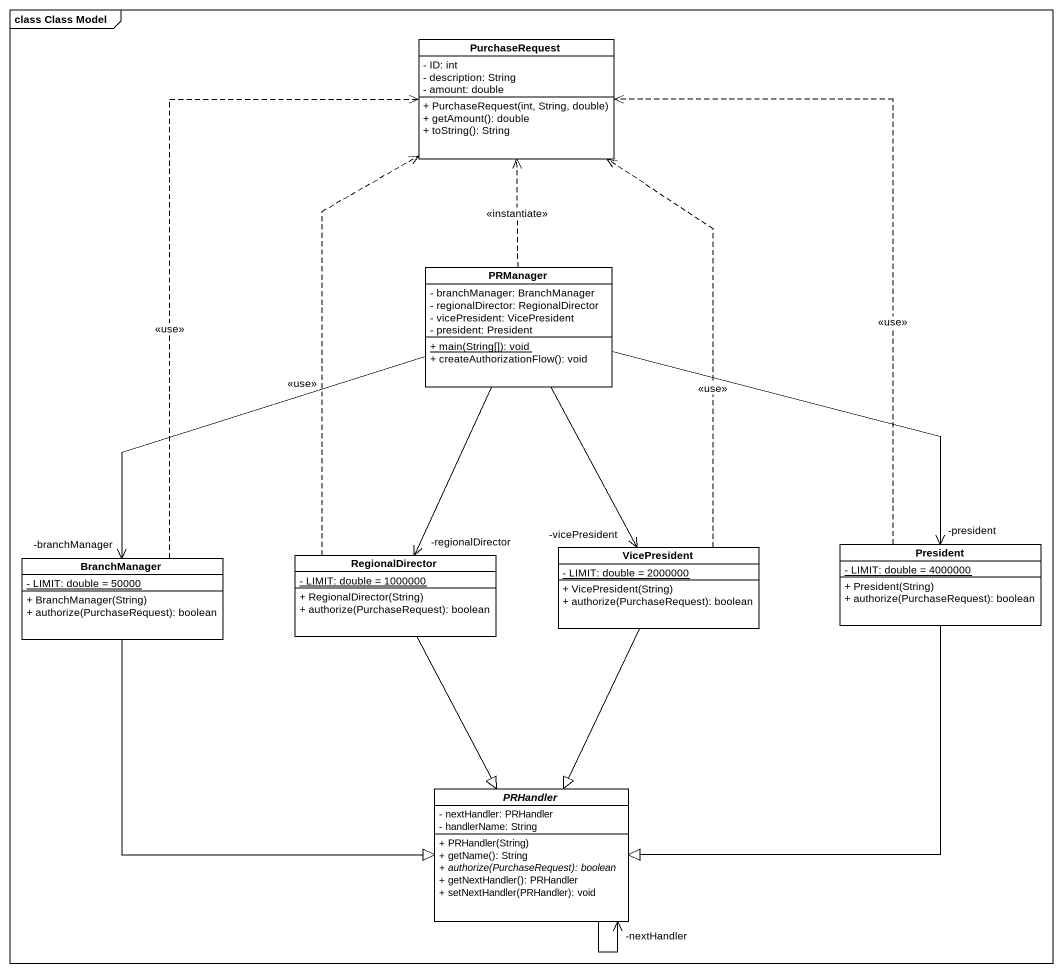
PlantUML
@startuml
mainframe class Class Model
hide circle
hide empty members
skinparam classAttributeIconSize 0
class PurchaseRequest {
  - ID: int
  - description: String
  - amount: double
  + PurchaseRequest(int, String, double)
  + getAmount(): double
  + toString(): String
}
class PRManager {
  - branchManager: BranchManager
  - regionalDirector: RegionalDirector
  - vicePresident: VicePresident
  - president: President
  {static} + main(String[]): void
  + createAuthorizationFlow(): void
}
class BranchManager {
  {static} - LIMIT: double = 50000
  + BranchManager(String)
  + authorize(PurchaseRequest): boolean
}
class RegionalDirector {
  {static} - LIMIT: double = 1000000
  + RegionalDirector(String)
  + authorize(PurchaseRequest): boolean
}
class VicePresident {
  {static} - LIMIT: double = 2000000
  + VicePresident(String)
  + authorize(PurchaseRequest): boolean
}
class President {
  {static} - LIMIT: double = 4000000
  + President(String)
  + authorize(PurchaseRequest): boolean
}
abstract class PRHandler {
  - nextHandler: PRHandler
  - handlerName: String
  + PRHandler(String)
  + getName(): String
  {abstract} + authorize(PurchaseRequest): boolean
  + getNextHandler(): PRHandler
  + setNextHandler(PRHandler): void
}
PRManager .up.> PurchaseRequest : <<instantiate>>
PRManager --> "-branchManager" BranchManager
PRManager --> "-regionalDirector" RegionalDirector
PRManager --> "-vicePresident" VicePresident
PRManager --> "-president" President
BranchManager .up.> PurchaseRequest : <<use>>
BranchManager --|> PRHandler
RegionalDirector .up.> PurchaseRequest : <<use>>
RegionalDirector --|> PRHandler
VicePresident .up.> PurchaseRequest : <<use>>
VicePresident --|> PRHandler
President .up.> PurchaseRequest : <<use>>
President --|> PRHandler
PRHandler --> "-nextHandler" PRHandler
@enduml
